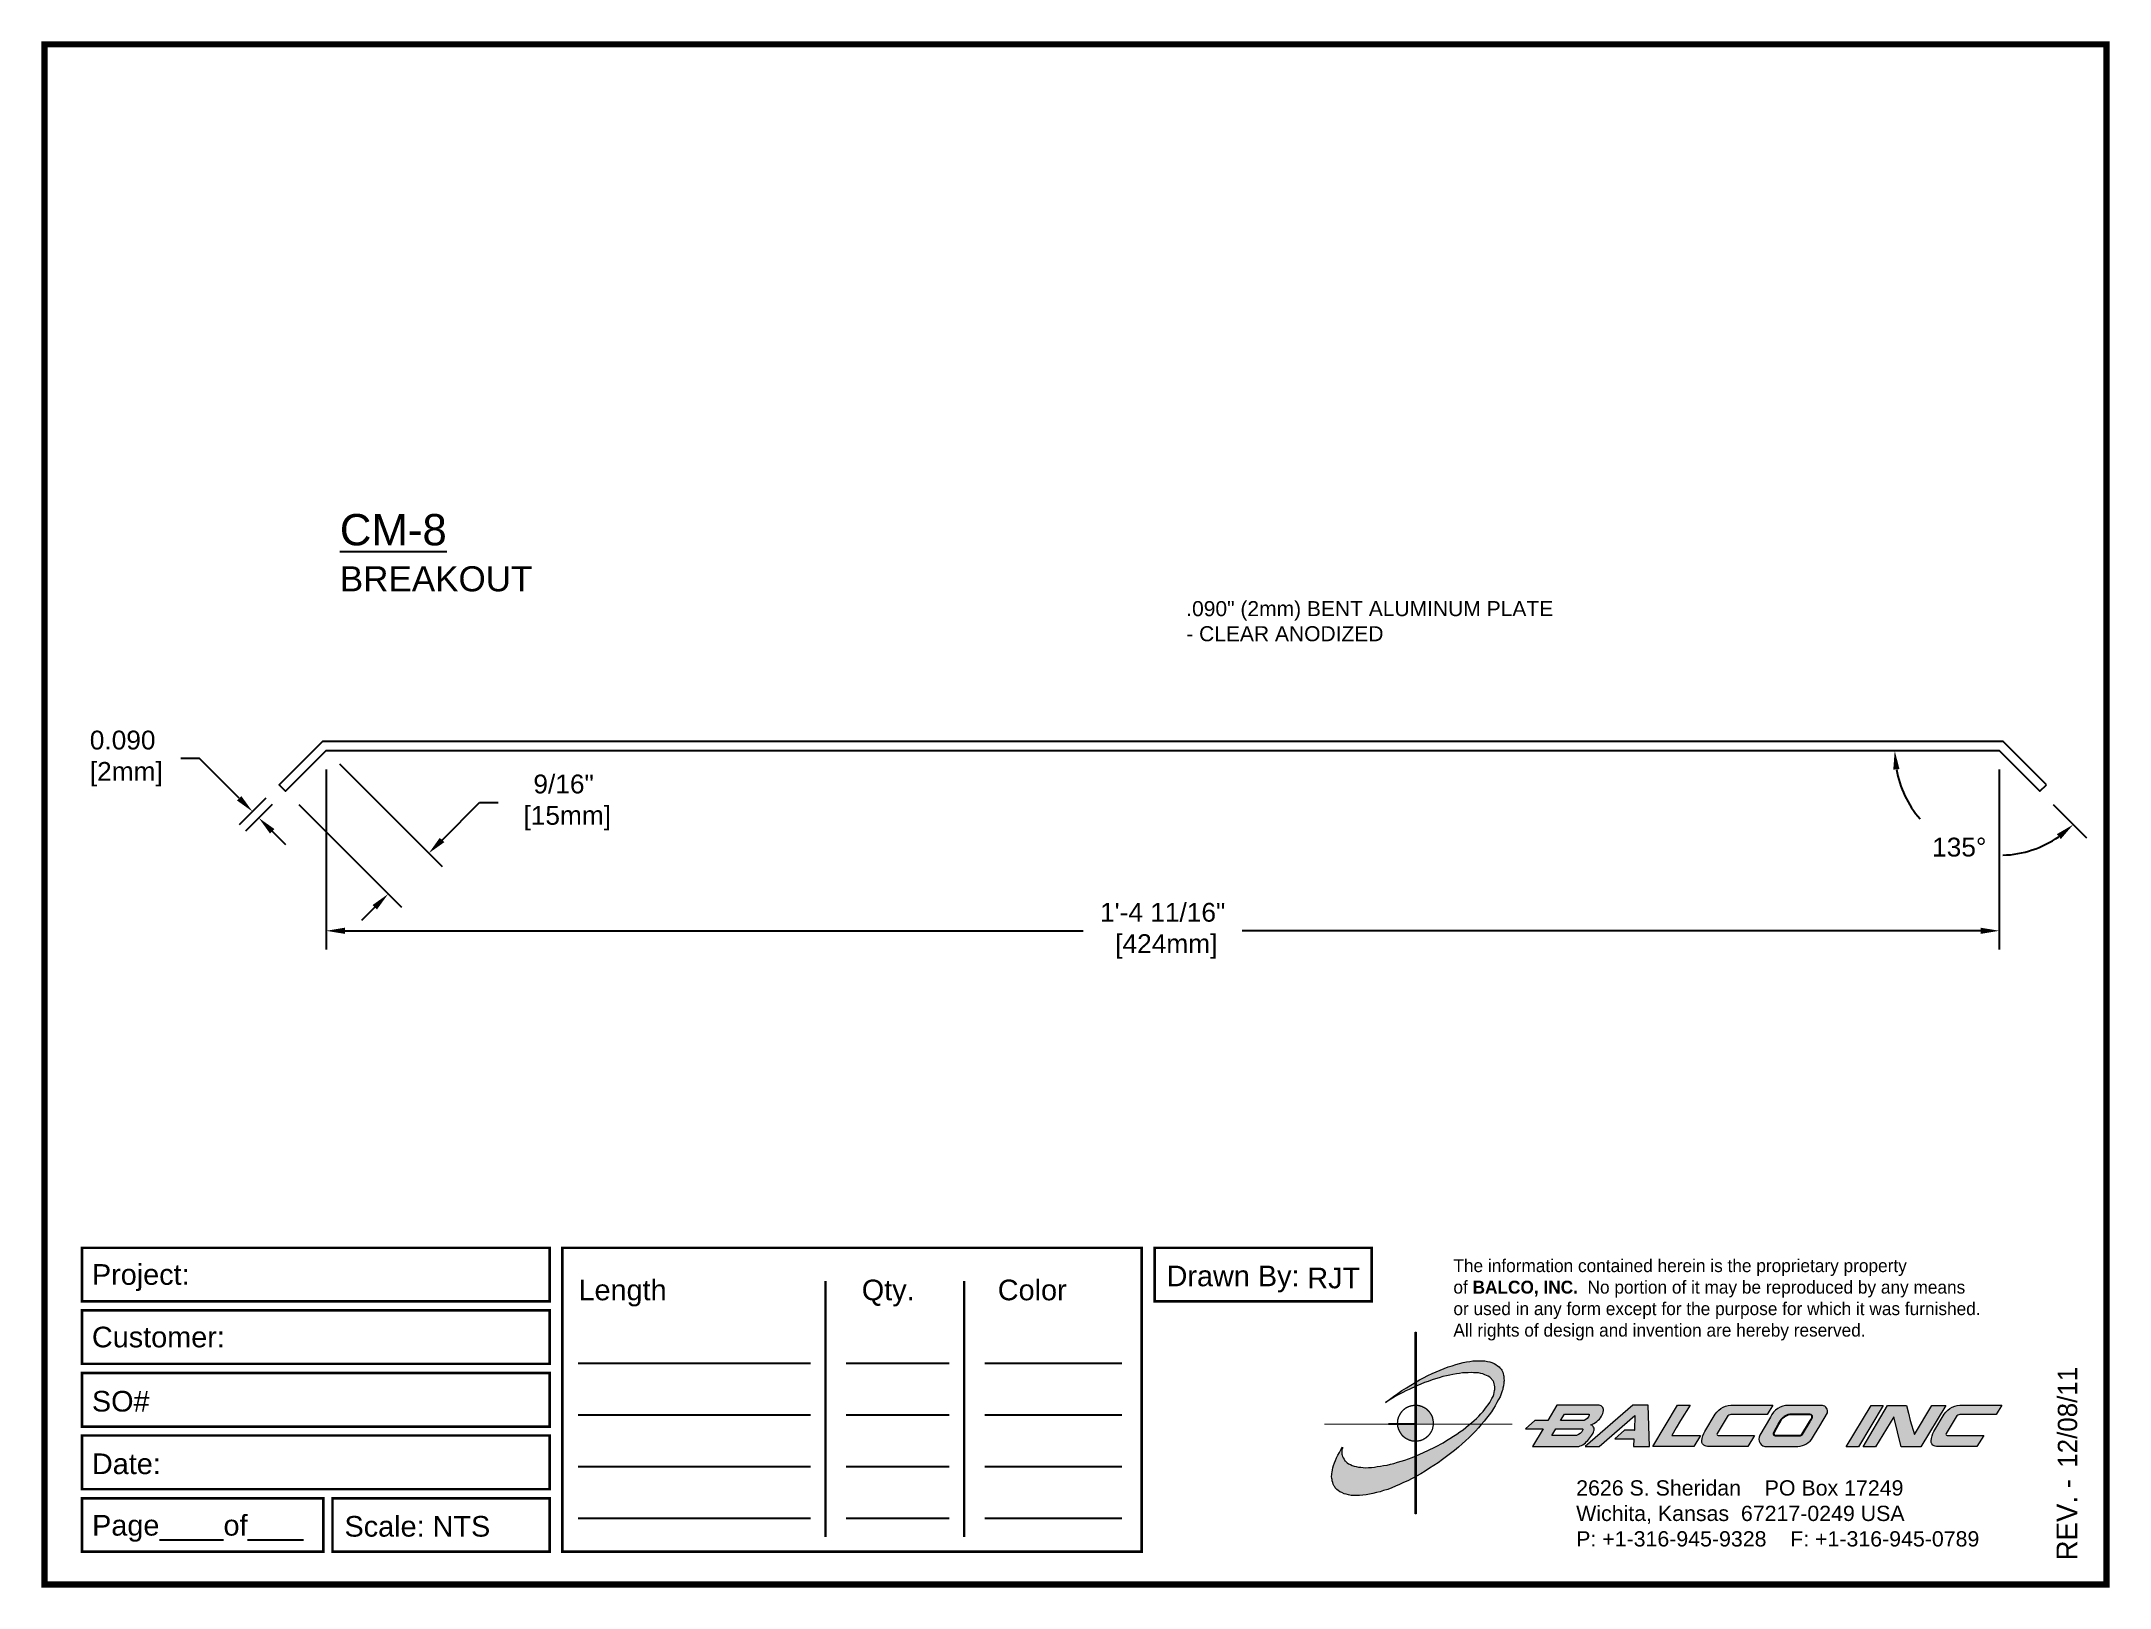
# Paper-space layout 'Breakout' of a CAD drawing. Header units: inches. Extents: x 0 to 10, y 0 to 7.5.
# The model-space entities are those that its viewports show. They can reach past a viewport. Long polylines and large blocks are cut down to what shows.
import ezdxf

# ---------------------------------------------------------------- set-up
doc = ezdxf.new("R2010")
doc.units = ezdxf.units.IN
doc.header["$MEASUREMENT"] = 0
for name, color, linetype in [('Border', 7, 'Continuous'), ('Dimensions', 3, 'Continuous'), ('Metals', 7, 'Continuous'), ('TEXT', 2, 'Continuous')]:
    doc.layers.add(name, color=color, linetype=linetype)
doc.styles.add('ARIAL', font='arial.ttf')
doc.styles.add('Copyright', font='ERASDEMI.TTF')
doc.dimstyles.new('Arial', dxfattribs={"dimtxt": 0.1875, "dimasz": 0.1875, "dimexe": 0.1875, "dimexo": 0.1875, "dimgap": 0.1875, "dimtad": 0, "dimtih": 1, "dimtoh": 1, "dimdec": 4, "dimzin": 3, "dimdsep": 46, "dimlunit": 4, "dimtxsty": 'ARIAL', "dimcen": 0.1875, "dimadec": 0, "dimazin": 0, "dimtfac": 1, "dimtdec": 4, "dimtofl": 0, "dimtmove": 0, "dimatfit": 3, "dimfxl": 0, "dimfrac": 2, "dimtolj": 1, "dimtzin": 0, "dimarcsym": 0})

# ---------------------------------------------------------------- blocks, each defined once
blk = doc.blocks.new('ACADlogo')
h = blk.add_hatch(color=256)
h.paths.add_polyline_path([(-3.346, 1.223), (-3.351, 1.223), (-3.351, 0.979), (-3.346, 0.982)])
h.paths.add_polyline_path([(-3.346, 0.961), (-3.351, 0.959), (-3.351, 0.868), (-3.346, 0.868)])
h.paths.add_polyline_path([(-3.346, 0.777), (-3.351, 0.777), (-3.351, 0.699), (-3.351, 0.695), (-3.35, 0.695), (-3.346, 0.695)])
h.paths.add_polyline_path([(-3.346, 0.864), (-3.346, 0.868), (-3.35, 0.868), (-3.351, 0.868), (-3.351, 0.777), (-3.346, 0.777), (-3.346, 0.778), (-3.348, 0.778)])
h.paths.add_polyline_path([(-3.346, 0.524), (-3.351, 0.521), (-3.351, 0.342), (-3.346, 0.342)])
h.paths.add_polyline_path([(-3.346, 0.695), (-3.351, 0.695), (-3.351, 0.621), (-3.346, 0.623)])
h.paths.add_polyline_path([(-3.346, 0.623), (-3.351, 0.621), (-3.351, 0.521), (-3.346, 0.524)])
h.paths.add_polyline_path([(-3.346, 0.982), (-3.351, 0.979), (-3.351, 0.959), (-3.346, 0.961)])
h = blk.add_hatch(color=175)
h.paths.add_polyline_path([(-3.518, 0.573), (-3.534, 0.571), (-3.548, 0.569), (-3.562, 0.567), (-3.576, 0.567), (-3.589, 0.566), (-3.602, 0.567), (-3.614, 0.568), (-3.625, 0.569), (-3.636, 0.572), (-3.646, 0.574), (-3.656, 0.577), (-3.664, 0.581), (-3.673, 0.585), (-3.679, 0.589), (-3.685, 0.595), (-3.688, 0.598), (-3.691, 0.6), (-3.695, 0.607), (-3.699, 0.614), (-3.703, 0.621), (-3.704, 0.626), (-3.705, 0.631), (-3.706, 0.637), (-3.706, 0.642), (-3.705, 0.648), (-3.705, 0.653), (-3.703, 0.659), (-3.702, 0.665), (-3.71, 0.652), (-3.717, 0.639), (-3.725, 0.626), (-3.731, 0.613), (-3.737, 0.601), (-3.741, 0.589), (-3.746, 0.577), (-3.749, 0.566), (-3.751, 0.555), (-3.753, 0.544), (-3.754, 0.538), (-3.754, 0.533), (-3.755, 0.523), (-3.754, 0.513), (-3.753, 0.508), (-3.752, 0.503), (-3.75, 0.494), (-3.748, 0.486), (-3.743, 0.477), (-3.74, 0.473), (-3.738, 0.469), (-3.734, 0.465), (-3.73, 0.461), (-3.723, 0.455), (-3.715, 0.449), (-3.706, 0.445), (-3.695, 0.44), (-3.685, 0.437), (-3.674, 0.434), (-3.661, 0.432), (-3.648, 0.431), (-3.634, 0.431), (-3.62, 0.431), (-3.604, 0.433), (-3.588, 0.435), (-3.572, 0.438), (-3.556, 0.441), (-3.538, 0.445), (-3.52, 0.449), (-3.503, 0.456), (-3.483, 0.461), (-3.464, 0.469), (-3.445, 0.477), (-3.426, 0.485), (-3.406, 0.494), (-3.385, 0.503), (-3.364, 0.514), (-3.351, 0.521), (-3.351, 0.621), (-3.364, 0.616), (-3.382, 0.609), (-3.4, 0.603), (-3.418, 0.598), (-3.436, 0.592), (-3.453, 0.587), (-3.47, 0.583), (-3.486, 0.579), (-3.503, 0.576)])
h.paths.add_polyline_path([(-3.215, 0.687), (-3.251, 0.667), (-3.289, 0.649), (-3.327, 0.631), (-3.345, 0.623), (-3.346, 0.623), (-3.346, 0.524), (-3.343, 0.525), (-3.323, 0.537), (-3.302, 0.549), (-3.28, 0.563), (-3.259, 0.577), (-3.238, 0.59), (-3.218, 0.605), (-3.198, 0.62), (-3.179, 0.635), (-3.16, 0.65), (-3.141, 0.665), (-3.123, 0.681), (-3.106, 0.696), (-3.089, 0.712), (-3.074, 0.727), (-3.058, 0.743), (-3.043, 0.759), (-3.03, 0.775), (-3.028, 0.777), (-3.085, 0.777), (-3.091, 0.772), (-3.105, 0.761), (-3.118, 0.75), (-3.134, 0.739), (-3.149, 0.729), (-3.165, 0.718), (-3.182, 0.707), (-3.198, 0.697)])
h.paths.add_polyline_path([(-2.921, 1.009), (-2.922, 1.015), (-2.924, 1.02), (-2.926, 1.029), (-2.931, 1.038), (-2.934, 1.043), (-2.936, 1.047), (-2.94, 1.05), (-2.943, 1.054), (-2.951, 1.06), (-2.959, 1.066), (-2.968, 1.071), (-2.978, 1.075), (-2.989, 1.079), (-3, 1.081), (-3.013, 1.083), (-3.026, 1.084), (-3.04, 1.084), (-3.054, 1.084), (-3.07, 1.083), (-3.085, 1.081), (-3.102, 1.079), (-3.118, 1.075), (-3.136, 1.07), (-3.153, 1.066), (-3.171, 1.06), (-3.191, 1.054), (-3.21, 1.047), (-3.229, 1.039), (-3.248, 1.031), (-3.268, 1.022), (-3.289, 1.012), (-3.31, 1.002), (-3.33, 0.991), (-3.346, 0.982), (-3.346, 0.961), (-3.342, 0.962), (-3.323, 0.971), (-3.305, 0.978), (-3.287, 0.984), (-3.268, 0.991), (-3.251, 0.996), (-3.234, 1.002), (-3.216, 1.007), (-3.199, 1.011), (-3.182, 1.015), (-3.167, 1.018), (-3.15, 1.021), (-3.136, 1.023), (-3.121, 1.025), (-3.107, 1.026), (-3.093, 1.026), (-3.079, 1.027), (-3.067, 1.026), (-3.054, 1.026), (-3.043, 1.025), (-3.032, 1.022), (-3.022, 1.02), (-3.013, 1.016), (-3.004, 1.013), (-2.997, 1.009), (-2.989, 1.005), (-2.983, 0.999), (-2.98, 0.996), (-2.978, 0.994), (-2.973, 0.987), (-2.969, 0.981), (-2.967, 0.973), (-2.965, 0.965), (-2.964, 0.957), (-2.964, 0.949), (-2.964, 0.944), (-2.965, 0.94), (-2.967, 0.93), (-2.969, 0.921), (-2.973, 0.911), (-2.978, 0.901), (-2.983, 0.891), (-2.989, 0.881), (-2.996, 0.871), (-3.004, 0.86), (-3.012, 0.849), (-3.021, 0.838), (-3.032, 0.827), (-3.042, 0.816), (-3.053, 0.805), (-3.065, 0.794), (-3.077, 0.783), (-3.085, 0.777), (-3.028, 0.777), (-3.016, 0.791), (-3.004, 0.806), (-2.992, 0.822), (-2.981, 0.837), (-2.971, 0.852), (-2.962, 0.866), (-2.954, 0.882), (-2.946, 0.896), (-2.939, 0.91), (-2.934, 0.924), (-2.929, 0.938), (-2.926, 0.944), (-2.925, 0.951), (-2.922, 0.963), (-2.92, 0.975), (-2.92, 0.982), (-2.919, 0.987), (-2.92, 0.999), (-2.92, 1.005)])
h.paths.add_polyline_path([(-3.372, 0.966), (-3.393, 0.953), (-3.415, 0.94), (-3.435, 0.925), (-3.455, 0.911), (-3.475, 0.897), (-3.494, 0.882), (-3.468, 0.898), (-3.439, 0.915), (-3.41, 0.93), (-3.396, 0.938), (-3.38, 0.945), (-3.351, 0.959), (-3.351, 0.979)])
h = blk.add_hatch(color=256)
h.paths.add_polyline_path([(-3.268, 0.814), (-3.27, 0.819), (-3.273, 0.824), (-3.276, 0.828), (-3.279, 0.833), (-3.282, 0.837), (-3.286, 0.841), (-3.29, 0.845), (-3.294, 0.849), (-3.298, 0.852), (-3.303, 0.855), (-3.308, 0.858), (-3.313, 0.86), (-3.318, 0.863), (-3.323, 0.864), (-3.328, 0.866), (-3.334, 0.867), (-3.339, 0.868), (-3.345, 0.868), (-3.346, 0.868), (-3.346, 0.777), (-3.335, 0.777), (-3.262, 0.777), (-3.262, 0.781), (-3.262, 0.787), (-3.263, 0.792), (-3.264, 0.798), (-3.265, 0.803), (-3.266, 0.808)])
h.paths.add_polyline_path([(-3.351, 0.777), (-3.436, 0.777), (-3.435, 0.773), (-3.435, 0.768), (-3.434, 0.762), (-3.432, 0.757), (-3.431, 0.752), (-3.428, 0.747), (-3.426, 0.742), (-3.423, 0.737), (-3.42, 0.732), (-3.417, 0.728), (-3.414, 0.723), (-3.41, 0.719), (-3.406, 0.716), (-3.401, 0.712), (-3.397, 0.709), (-3.392, 0.706), (-3.387, 0.704), (-3.382, 0.701), (-3.377, 0.699), (-3.372, 0.698), (-3.367, 0.696), (-3.361, 0.695), (-3.356, 0.695), (-3.351, 0.695)])
h.paths.add_polyline_path([(-3.346, 0.868), (-3.35, 0.868), (-3.351, 0.868), (-3.351, 0.777), (-3.346, 0.777)])
h = blk.add_hatch(color=256)
h.paths.add_polyline_path([(-2.438, 0.844, 0.412988), (-2.461, 0.869), (-2.663, 0.869), (-2.707, 0.794), (-2.771, 0.794), (-2.815, 0.755), (-2.73, 0.755), (-2.781, 0.668), (-2.563, 0.668, 0.107996), (-2.538, 0.677, 0.108939), (-2.494, 0.724, 0.080345), (-2.483, 0.745, 0.419497), (-2.499, 0.773, 0.149928), (-2.447, 0.815, 0.134283)])
h.paths.add_polyline_path([(-2.507, 0.821, -0.209012), (-2.532, 0.794), (-2.538, 0.794), (-2.646, 0.794), (-2.627, 0.825), (-2.51, 0.825, -0.56619)], flags=16)
h.paths.add_polyline_path([(-2.538, 0.75, -0.241309), (-2.569, 0.722), (-2.688, 0.722), (-2.669, 0.755), (-2.541, 0.755, -0.56619)], flags=16)
for points in [[(-2.285, 0.819), (-2.287, 0.748), (-2.335, 0.748), (-2.383, 0.705), (-2.29, 0.705), (-2.292, 0.668), (-2.215, 0.668), (-2.221, 0.869), (-2.295, 0.869), (-2.527, 0.668), (-2.458, 0.668)], [(-2.018, 0.869), (-2.079, 0.869), (-2.198, 0.668), (-2, 0.668), (-1.968, 0.722), (-2.107, 0.722), (-2.085, 0.759), (-2.064, 0.794)], [(-1.617, 0.869), (-1.807, 0.869, 0.270182), (-1.896, 0.825), (-1.946, 0.742, 0.109019), (-1.961, 0.695, 0.340665), (-1.945, 0.672, 0.129907), (-1.923, 0.668), (-1.738, 0.668), (-1.706, 0.722), (-1.878, 0.722), (-1.882, 0.722, -0.601242), (-1.887, 0.731), (-1.838, 0.813, -0.253048), (-1.821, 0.823), (-1.645, 0.823)], [(-1.083, 0.867), (-1.14, 0.867), (-1.261, 0.667), (-1.26, 0.667), (-1.202, 0.667)], [(-0.96, 0.83), (-0.969, 0.867), (-1.061, 0.867), (-1.179, 0.667), (-1.12, 0.667), (-1.031, 0.812), (-0.995, 0.667), (-0.9, 0.667), (-0.778, 0.867), (-0.846, 0.867), (-0.931, 0.727), (-0.951, 0.795)], [(-0.507, 0.869), (-0.697, 0.869, 0.270182), (-0.786, 0.825), (-0.836, 0.742, 0.109019), (-0.85, 0.695, 0.340665), (-0.835, 0.672, 0.129907), (-0.812, 0.668), (-0.628, 0.668), (-0.595, 0.722), (-0.768, 0.722), (-0.772, 0.722, -0.601242), (-0.777, 0.731), (-0.728, 0.813, -0.253048), (-0.71, 0.823), (-0.534, 0.823)], [(-3.346, 0.623), (-3.351, 0.621), (-3.351, 0.521), (-3.346, 0.524)]]:
    blk.add_hatch(color=256).paths.add_polyline_path(points)
h = blk.add_hatch(color=256)
h.paths.add_polyline_path([(-1.377, 0.868), (-1.383, 0.868), (-1.383, 0.868), (-1.44, 0.868), (-1.492, 0.868), (-1.541, 0.868, 0.297712), (-1.628, 0.811), (-1.68, 0.723, 0.585116), (-1.646, 0.668), (-1.506, 0.668, 0.210586), (-1.429, 0.703), (-1.415, 0.726), (-1.389, 0.769), (-1.352, 0.831, 0.4352)])
h.paths.add_polyline_path([(-1.437, 0.823, -0.603783), (-1.428, 0.805), (-1.431, 0.801), (-1.434, 0.796), (-1.438, 0.789), (-1.474, 0.728, -0.229001), (-1.489, 0.722), (-1.494, 0.722), (-1.501, 0.722), (-1.597, 0.722), (-1.604, 0.722, -0.492401), (-1.613, 0.734), (-1.601, 0.757), (-1.591, 0.775), (-1.582, 0.791, -0.238368), (-1.535, 0.823)], flags=16)
for q in [(-3.48, 0.777), (-3.351, 0.642)]:
    blk.add_line((-3.351, 0.777), q)
at = {"color": 7, "lineweight": 0}
for points in [[(-3.351, 1.223), (-3.346, 1.223), (-3.346, 0.342), (-3.351, 0.342), (-3.351, 1.223)], [(-2.292, 0.668), (-2.215, 0.668), (-2.221, 0.869), (-2.295, 0.869), (-2.527, 0.668), (-2.458, 0.668), (-2.285, 0.819), (-2.287, 0.748), (-2.286, 0.748), (-2.335, 0.748), (-2.383, 0.705), (-2.29, 0.705), (-2.292, 0.668), (-2.292, 0.668)], [(-2.198, 0.668), (-2.079, 0.869), (-2.018, 0.869), (-2.064, 0.794), (-2.085, 0.759), (-2.107, 0.722), (-1.968, 0.722), (-2, 0.668), (-2.198, 0.668), (-2.198, 0.668)], [(-1.383, 0.868), (-1.383, 0.868)], [(-1.261, 0.667), (-1.14, 0.867), (-1.083, 0.867), (-1.202, 0.667), (-1.26, 0.667), (-1.261, 0.667), (-1.261, 0.667)], [(-0.9, 0.667), (-0.995, 0.667), (-1.031, 0.812), (-1.12, 0.667), (-1.179, 0.667), (-1.061, 0.867), (-0.969, 0.867), (-0.96, 0.83), (-0.951, 0.795), (-0.931, 0.727), (-0.846, 0.867), (-0.778, 0.867), (-0.9, 0.667), (-0.9, 0.667)]]:
    blk.add_lwpolyline(points, dxfattribs=at)
at = {"color": 175, "lineweight": 0}
blk.add_lwpolyline([(-2.926, 1.029), (-2.924, 1.02), (-2.922, 1.015), (-2.921, 1.009), (-2.92, 1.005), (-2.92, 0.999), (-2.919, 0.987), (-2.92, 0.982), (-2.92, 0.975), (-2.922, 0.963), (-2.925, 0.951), (-2.926, 0.944), (-2.929, 0.938), (-2.934, 0.924), (-2.939, 0.91), (-2.946, 0.896), (-2.954, 0.882), (-2.962, 0.866), (-2.971, 0.852), (-2.981, 0.837), (-2.992, 0.822), (-3.004, 0.806), (-3.016, 0.791), (-3.03, 0.775), (-3.043, 0.759), (-3.058, 0.743), (-3.074, 0.727), (-3.089, 0.712), (-3.106, 0.696), (-3.123, 0.681), (-3.141, 0.665), (-3.16, 0.65), (-3.179, 0.635), (-3.198, 0.62), (-3.218, 0.605), (-3.238, 0.59), (-3.259, 0.577), (-3.28, 0.563), (-3.302, 0.549), (-3.323, 0.537), (-3.343, 0.525), (-3.364, 0.514), (-3.385, 0.503), (-3.406, 0.494), (-3.426, 0.485), (-3.445, 0.477), (-3.464, 0.469), (-3.483, 0.461), (-3.503, 0.456), (-3.52, 0.449), (-3.538, 0.445), (-3.556, 0.441), (-3.572, 0.438), (-3.588, 0.435), (-3.604, 0.433), (-3.62, 0.431), (-3.634, 0.431), (-3.648, 0.431), (-3.661, 0.432), (-3.674, 0.434), (-3.685, 0.437), (-3.695, 0.44), (-3.706, 0.445), (-3.715, 0.449), (-3.723, 0.455), (-3.73, 0.461), (-3.734, 0.465), (-3.738, 0.469), (-3.74, 0.473), (-3.743, 0.477), (-3.748, 0.486), (-3.75, 0.494), (-3.752, 0.503), (-3.753, 0.508), (-3.754, 0.513), (-3.755, 0.523), (-3.754, 0.533), (-3.754, 0.538), (-3.753, 0.544), (-3.751, 0.555), (-3.749, 0.566), (-3.746, 0.577), (-3.741, 0.589), (-3.737, 0.601), (-3.731, 0.613), (-3.725, 0.626), (-3.717, 0.639), (-3.71, 0.652), (-3.702, 0.665), (-3.703, 0.659), (-3.705, 0.653), (-3.705, 0.648), (-3.706, 0.642), (-3.706, 0.637), (-3.705, 0.631), (-3.704, 0.626), (-3.703, 0.621), (-3.699, 0.614), (-3.695, 0.607), (-3.691, 0.6), (-3.688, 0.598), (-3.685, 0.595), (-3.679, 0.589), (-3.673, 0.585), (-3.664, 0.581), (-3.656, 0.577), (-3.646, 0.574), (-3.636, 0.572), (-3.625, 0.569), (-3.614, 0.568), (-3.602, 0.567), (-3.589, 0.566), (-3.576, 0.567), (-3.562, 0.567), (-3.548, 0.569), (-3.534, 0.571), (-3.518, 0.573), (-3.503, 0.576), (-3.486, 0.579), (-3.47, 0.583), (-3.453, 0.587), (-3.436, 0.592), (-3.418, 0.598), (-3.4, 0.603), (-3.382, 0.609), (-3.364, 0.616), (-3.345, 0.623), (-3.327, 0.631), (-3.289, 0.649), (-3.251, 0.667), (-3.215, 0.687), (-3.198, 0.697), (-3.182, 0.707), (-3.165, 0.718), (-3.149, 0.729), (-3.134, 0.739), (-3.118, 0.75), (-3.105, 0.761), (-3.091, 0.772), (-3.077, 0.783), (-3.065, 0.794), (-3.053, 0.805), (-3.042, 0.816), (-3.032, 0.827), (-3.021, 0.838), (-3.012, 0.849), (-3.004, 0.86), (-2.996, 0.871), (-2.989, 0.881), (-2.983, 0.891), (-2.978, 0.901), (-2.973, 0.911), (-2.969, 0.921), (-2.967, 0.93), (-2.965, 0.94), (-2.964, 0.944), (-2.964, 0.949), (-2.964, 0.957), (-2.965, 0.965), (-2.967, 0.973), (-2.969, 0.981), (-2.973, 0.987), (-2.978, 0.994), (-2.98, 0.996), (-2.983, 0.999), (-2.989, 1.005), (-2.997, 1.009), (-3.004, 1.013), (-3.013, 1.016), (-3.022, 1.02), (-3.032, 1.022), (-3.043, 1.025), (-3.054, 1.026), (-3.067, 1.026), (-3.079, 1.027), (-3.093, 1.026), (-3.107, 1.026), (-3.121, 1.025), (-3.136, 1.023), (-3.15, 1.021), (-3.167, 1.018), (-3.182, 1.015), (-3.199, 1.011), (-3.216, 1.007), (-3.234, 1.002), (-3.251, 0.996), (-3.268, 0.991), (-3.287, 0.984), (-3.305, 0.978), (-3.323, 0.971), (-3.342, 0.962), (-3.38, 0.945), (-3.396, 0.938), (-3.41, 0.93), (-3.439, 0.915), (-3.468, 0.898), (-3.494, 0.882), (-3.475, 0.897), (-3.455, 0.911), (-3.435, 0.925), (-3.415, 0.94), (-3.393, 0.953), (-3.372, 0.966), (-3.351, 0.979), (-3.33, 0.991), (-3.31, 1.002), (-3.289, 1.012), (-3.268, 1.022), (-3.248, 1.031), (-3.229, 1.039), (-3.21, 1.047), (-3.191, 1.054), (-3.171, 1.06), (-3.153, 1.066), (-3.136, 1.07), (-3.118, 1.075), (-3.102, 1.079), (-3.085, 1.081), (-3.07, 1.083), (-3.054, 1.084), (-3.04, 1.084), (-3.026, 1.084), (-3.013, 1.083), (-3, 1.081), (-2.989, 1.079), (-2.978, 1.075), (-2.968, 1.071), (-2.959, 1.066), (-2.951, 1.06), (-2.943, 1.054), (-2.94, 1.05), (-2.936, 1.047), (-2.934, 1.043), (-2.931, 1.038), (-2.926, 1.029), (-2.926, 1.029)], dxfattribs=at)
at = {"color": 7, "lineweight": 0, "const_width": 0.0064}
blk.add_lwpolyline([(-3.262, 0.781), (-3.262, 0.787), (-3.263, 0.792), (-3.264, 0.798), (-3.265, 0.803), (-3.266, 0.808), (-3.268, 0.814), (-3.27, 0.819), (-3.273, 0.824), (-3.276, 0.828), (-3.279, 0.833), (-3.282, 0.837), (-3.286, 0.841), (-3.29, 0.845), (-3.294, 0.849), (-3.298, 0.852), (-3.303, 0.855), (-3.308, 0.858), (-3.313, 0.86), (-3.318, 0.863), (-3.323, 0.864), (-3.328, 0.866), (-3.334, 0.867), (-3.339, 0.868), (-3.345, 0.868), (-3.35, 0.868), (-3.356, 0.868), (-3.361, 0.867), (-3.367, 0.866), (-3.372, 0.865), (-3.377, 0.863), (-3.382, 0.862), (-3.387, 0.859), (-3.392, 0.857), (-3.397, 0.854), (-3.401, 0.851), (-3.406, 0.847), (-3.41, 0.843), (-3.414, 0.839), (-3.417, 0.835), (-3.42, 0.831), (-3.423, 0.826), (-3.426, 0.821), (-3.428, 0.816), (-3.431, 0.811), (-3.432, 0.806), (-3.434, 0.801), (-3.435, 0.795), (-3.435, 0.79), (-3.436, 0.784), (-3.436, 0.779), (-3.435, 0.773), (-3.435, 0.768), (-3.434, 0.762), (-3.432, 0.757), (-3.431, 0.752), (-3.428, 0.747), (-3.426, 0.742), (-3.423, 0.737), (-3.42, 0.732), (-3.417, 0.728), (-3.414, 0.723), (-3.41, 0.719), (-3.406, 0.716), (-3.401, 0.712), (-3.397, 0.709), (-3.392, 0.706), (-3.387, 0.704), (-3.382, 0.701), (-3.377, 0.699), (-3.372, 0.698), (-3.367, 0.696), (-3.361, 0.695), (-3.356, 0.695), (-3.35, 0.695), (-3.345, 0.695), (-3.339, 0.695), (-3.334, 0.696), (-3.328, 0.697), (-3.323, 0.698), (-3.318, 0.7), (-3.313, 0.702), (-3.308, 0.705), (-3.303, 0.708), (-3.298, 0.711), (-3.294, 0.714), (-3.29, 0.718), (-3.286, 0.721), (-3.282, 0.726), (-3.279, 0.73), (-3.276, 0.734), (-3.273, 0.739), (-3.27, 0.744), (-3.268, 0.749), (-3.266, 0.754), (-3.265, 0.76), (-3.264, 0.765), (-3.263, 0.77), (-3.262, 0.776), (-3.262, 0.781)], dxfattribs=at)
at = {"color": 7, "lineweight": 0}
for points in [[(-2.447, 0.815, 0.130368), (-2.438, 0.843, 0.448367), (-2.463, 0.869), (-2.663, 0.869), (-2.707, 0.794), (-2.771, 0.794), (-2.815, 0.755), (-2.73, 0.755), (-2.781, 0.668), (-2.563, 0.668, 0.107996), (-2.538, 0.677, 0.108939), (-2.494, 0.724, 0.077395), (-2.484, 0.744, 0.430878), (-2.499, 0.773, 0.149928)], [(-2.507, 0.821, -0.209012), (-2.532, 0.794), (-2.538, 0.794), (-2.646, 0.794), (-2.627, 0.825), (-2.512, 0.825), (-2.509, 0.825, -0.531288)], [(-1.838, 0.813), (-1.887, 0.731, 0.587385), (-1.882, 0.722), (-1.878, 0.722), (-1.706, 0.722), (-1.738, 0.668), (-1.923, 0.668, -0.129907), (-1.945, 0.672, -0.349839), (-1.961, 0.696, -0.107341), (-1.946, 0.742), (-1.896, 0.825, -0.270182), (-1.807, 0.869), (-1.617, 0.869), (-1.645, 0.823), (-1.821, 0.823, 0.252436)], [(-1.68, 0.723, 0.585116), (-1.646, 0.668), (-1.506, 0.668, 0.210586), (-1.429, 0.703), (-1.415, 0.726), (-1.389, 0.769), (-1.352, 0.831, 0.4352), (-1.377, 0.868), (-1.383, 0.868), (-1.383, 0.868), (-1.44, 0.868), (-1.492, 0.868), (-1.541, 0.868, 0.297712), (-1.628, 0.811)], [(-0.728, 0.813), (-0.777, 0.731, 0.587385), (-0.772, 0.722), (-0.768, 0.722), (-0.595, 0.722), (-0.628, 0.668), (-0.812, 0.668, -0.129907), (-0.835, 0.672, -0.349839), (-0.85, 0.696, -0.107341), (-0.836, 0.742), (-0.786, 0.825, -0.270182), (-0.697, 0.869), (-0.507, 0.869), (-0.534, 0.823), (-0.71, 0.823, 0.252436)], [(-2.569, 0.722), (-2.688, 0.722), (-2.669, 0.755), (-2.543, 0.755), (-2.54, 0.755, -0.531288), (-2.538, 0.75, -0.241309)]]:
    blk.add_lwpolyline(points, format="xyb", close=True, dxfattribs=at)
blk.add_lwpolyline([(-1.437, 0.823), (-1.535, 0.823, 0.238368), (-1.582, 0.791), (-1.591, 0.775), (-1.601, 0.757), (-1.613, 0.734, 0.490298), (-1.604, 0.722), (-1.597, 0.722), (-1.501, 0.722), (-1.494, 0.722), (-1.489, 0.722, 0.229001), (-1.474, 0.728), (-1.438, 0.789), (-1.434, 0.796), (-1.431, 0.801), (-1.428, 0.805, 0.603783)], format="xyb", close=True)
blk.add_lwpolyline([(-2.879, 0.777, 0.00455, 0.00455, 0), (-3.791, 0.777, 0.00183, 0.00183, 0), (-3.791, 0.777, 0.00183, 0.00183, 0)], format="xyseb", dxfattribs=at)
blk = doc.blocks.new('Quantity Data')
at = {"layer": 'Border', "color": 253}
for p, q in [((2.755, 1.254), (3.881, 1.254)), ((4.054, 1.254), (4.553, 1.254)), ((4.725, 1.254), (5.389, 1.254)), ((2.755, 1.004), (3.881, 1.004)), ((4.054, 1.004), (4.553, 1.004)), ((4.725, 1.004), (5.389, 1.004)), ((2.755, 0.754), (3.881, 0.754)), ((4.054, 0.754), (4.553, 0.754)), ((4.725, 0.754), (5.389, 0.754)), ((2.755, 0.504), (3.881, 0.504)), ((4.054, 0.504), (4.553, 0.504)), ((4.725, 0.504), (5.389, 0.504))]:
    blk.add_line(p, q, dxfattribs=at)
at = {"layer": 'Border', "const_width": 0.0125}
blk.add_lwpolyline([(5.485, 0.341), (2.678, 0.341), (2.678, 1.813), (5.485, 1.813)], close=True, dxfattribs=at)
for points in [[(3.953, 1.653), (3.953, 0.412)], [(4.625, 1.653), (4.625, 0.412)]]:
    blk.add_lwpolyline(points, dxfattribs=at)
at = {"layer": 'Border', "style": 'ARIAL'}
for s, p in [('Length', (2.756, 1.559)), ('Qty.', (4.129, 1.559)), ('Color', (4.788, 1.559))]:
    blk.add_text(s, height=0.1, dxfattribs=at).set_placement(p)
blk = doc.blocks.new('Drawn By')
at = {"layer": 'Border', "const_width": 0.0125}
blk.add_lwpolyline([(5.38, 1.813), (6.432, 1.813), (6.432, 1.554), (5.38, 1.554)], close=True, dxfattribs=at)
at = {"layer": 'Border', "style": 'ARIAL'}
blk.add_text('Drawn By: ', height=0.1, dxfattribs=at).set_placement((5.438, 1.627))
blk.add_attdef('XXX', (6.12, 1.617), '', height=0.1, dxfattribs=at)
blk = doc.blocks.new('Project Info')
at = {"layer": 'Border', "const_width": 0.0125}
for points in [[(0.182, 1.813), (2.448, 1.813), (2.448, 1.554), (0.182, 1.554)], [(0.182, 1.51), (2.448, 1.51), (2.448, 1.251), (0.182, 1.251)], [(0.182, 1.207), (2.448, 1.207), (2.448, 0.947), (0.182, 0.947)], [(0.182, 0.904), (2.448, 0.904), (2.448, 0.644), (0.182, 0.644)], [(0.182, 0.6), (1.352, 0.6), (1.352, 0.341), (0.182, 0.341)], [(1.396, 0.6), (2.448, 0.6), (2.448, 0.341), (1.396, 0.341)]]:
    blk.add_lwpolyline(points, close=True, dxfattribs=at)
at = {"layer": 'Border', "style": 'ARIAL'}
for s, p in [('Project:', (0.23, 1.634)), ('Customer:', (0.23, 1.331)), ('SO#', (0.23, 1.02)), ('Date:', (0.23, 0.717)), ('Page%%u        %%uof%%u       ', (0.231, 0.419)), ('Scale: NTS', (1.454, 0.414))]:
    blk.add_text(s, height=0.1, dxfattribs=at).set_placement(p)
blk = doc.blocks.new('REV')
at = {"style": 'Copyright'}
blk.add_text('REV. -', height=0.1, rotation=90, dxfattribs=at).set_placement((-0.142, 0.117))
at = {"style": 'Copyright', "flags": 4}
blk.add_attdef('REVISIONDATE', (-0.142, 0.566), '', height=0.0938, rotation=90, dxfattribs=at)
blk = doc.blocks.new('*D17')
at = {"layer": 'Defpoints', "color": 0}
for p in [(24.722, -7.293), (24.786, -7.357), (24.52, -7.623)]:
    blk.add_point(p, dxfattribs=at)
at = {"layer": 'Dimensions', "color": 0, "lineweight": -2}
for p, q in [((23.929, -7.031), (23.741, -7.031)), ((24.324, -7.427), (23.929, -7.031)), ((24.59, -7.426), (24.324, -7.692)), ((24.654, -7.49), (24.388, -7.755)), ((24.653, -7.755), (24.786, -7.888))]:
    blk.add_line(p, q, dxfattribs=at)
at = {"layer": 'Dimensions', "color": 0}
for points in [[(24.346, -7.405), (24.302, -7.449), (24.457, -7.559)], [(24.675, -7.733), (24.631, -7.778), (24.52, -7.623)]]:
    blk.add_solid(points, dxfattribs=at)
at = {"layer": 'Dimensions', "color": 0, "insert": (23.162, -7.031), "char_height": 0.1875, "attachment_point": 5, "style": 'ARIAL'}
blk.add_mtext('\\A1;0.090\\P [2mm]', dxfattribs=at)
blk = doc.blocks.new('*D18')
at = {"layer": 'Defpoints', "color": 0}
for p in [(25.191, -6.952), (24.786, -7.357), (25.81, -8.381)]:
    blk.add_point(p, dxfattribs=at)
at = {"layer": 'Dimensions', "color": 0, "lineweight": -2}
for p, q in [((25.324, -7.084), (26.348, -8.108)), ((24.919, -7.49), (25.942, -8.513)), ((26.348, -7.843), (26.721, -7.469)), ((26.721, -7.469), (26.908, -7.469)), ((25.677, -8.513), (25.544, -8.646))]:
    blk.add_line(p, q, dxfattribs=at)
at = {"layer": 'Dimensions', "color": 0}
for points in [[(26.325, -7.821), (26.37, -7.865), (26.215, -7.975)], [(25.655, -8.491), (25.699, -8.535), (25.81, -8.381)]]:
    blk.add_solid(points, dxfattribs=at)
at = {"layer": 'Dimensions', "color": 0, "insert": (27.56, -7.469), "char_height": 0.1875, "attachment_point": 5, "style": 'ARIAL'}
blk.add_mtext('\\A1;9/16"\\P [15mm]', dxfattribs=at)
blk = doc.blocks.new('*D19')
at = {"layer": 'Defpoints', "color": 0}
for p in [(25.191, -6.952), (41.879, -6.952), (41.879, -8.748)]:
    blk.add_point(p, dxfattribs=at)
at = {"layer": 'Dimensions', "color": 0, "lineweight": -2}
for p, q in [((25.191, -7.139), (25.191, -8.936)), ((41.879, -7.139), (41.879, -8.936)), ((25.379, -8.748), (32.743, -8.748)), ((41.692, -8.748), (34.327, -8.748))]:
    blk.add_line(p, q, dxfattribs=at)
at = {"layer": 'Dimensions', "color": 0}
for points in [[(25.379, -8.717), (25.379, -8.779), (25.191, -8.748)], [(41.692, -8.717), (41.692, -8.779), (41.879, -8.748)]]:
    blk.add_solid(points, dxfattribs=at)
at = {"layer": 'Dimensions', "color": 0, "insert": (33.535, -8.748), "char_height": 0.1875, "attachment_point": 5, "style": 'ARIAL'}
blk.add_mtext('\\A1;1\'-4 11/16"\\P [424mm]', dxfattribs=at)
blk = doc.blocks.new('*D20')
at = {"layer": 'Defpoints', "color": 0}
for p in [(39.216, -6.952), (41.879, -6.952), (41.879, -6.952), (42.285, -7.357), (41.142, -7.689)]:
    blk.add_point(p, dxfattribs=at)
at = {"layer": 'Dimensions', "color": 0, "lineweight": -2}
blk.add_line((42.417, -7.49), (42.75, -7.822), dxfattribs=at)
for start, end in [(190.3132, 220.714), (271.9923, 304.6868)]:
    blk.add_arc((41.879, -6.952), 1.043, start, end, dxfattribs=at)
at = {"layer": 'Dimensions', "color": 0}
for points in [[(40.822, -7.141), (40.884, -7.136), (40.836, -6.952)], [(42.453, -7.785), (42.493, -7.833), (42.617, -7.689)]]:
    blk.add_solid(points, dxfattribs=at)
at = {"layer": 'Dimensions', "color": 0, "insert": (41.48, -7.915), "char_height": 0.1875, "attachment_point": 5, "style": 'ARIAL'}
blk.add_mtext('\\A1;135°', dxfattribs=at)

msp = doc.modelspace()

# ---------------------------------------------------------------- linework, layer by layer
at = {"layer": 'Metals'}
msp.add_lwpolyline([(42.34845, -7.29348), (41.91676, -6.86179), (25.15414, -6.86179), (24.72245, -7.29348), (24.78609, -7.35712), (25.19142, -6.95179), (41.87948, -6.95179), (42.28481, -7.35712)], close=True, dxfattribs=at)

# ---------------------------------------------------------------- texts
at = {"layer": 'TEXT', "width": 9.6875, "attachment_point": 1, "style": 'ARIAL'}
for s, insert, char_height in [('{\\LCM-8\\P\\H0.8x;\\lBREAKOUT}', (25.32789, -4.59268), 0.3125), ('{\\H0.8x;.090" (2mm) BENT ALUMINUM PLATE \\P- CLEAR ANODIZED }', (33.76993, -5.46113), 0.1875)]:
    msp.add_mtext(s, dxfattribs=dict(at, insert=insert, char_height=char_height))

# ---------------------------------------------------------------- dimensions: what is measured, and where the dimension line sits
at = {"layer": 'Dimensions'}
for base, p1, angle, override, picture, middle in [((24.52039, -7.62283), (24.72245, -7.29348), 315, {"dimdec": 3, "dimlunit": 2, "dimpost": '\\X'}, '*D17', (23.16204, -7.03117)), ((25.80962, -8.38066), (25.19142, -6.95179), 225, {"dimpost": '\\X'}, '*D18', (27.56033, -7.46948))]:
    dim = msp.add_linear_dim(base=base, p1=p1, p2=(24.78609, -7.35712), angle=angle, dimstyle='Arial', override=override, dxfattribs=at)
    dim.commit()
    dim.dimension.update_dxf_attribs({"geometry": picture, "text_midpoint": middle, "dimtype": 161})
dim = msp.add_linear_dim(base=(41.87948, -8.74804), p1=(25.19142, -6.95179), p2=(41.87948, -6.95179), dimstyle='Arial', override={"dimpost": '\\X'}, dxfattribs=at)
dim.commit()
dim.dimension.update_dxf_attribs({"geometry": '*D19', "text_midpoint": (33.53545, -8.74804), "dimtype": 160})
dim = msp.add_angular_dim_2l(base=(41.14191, -7.68936), line1=((41.87948, -6.95179), (42.28481, -7.35712)), line2=((39.21617, -6.95179), (41.87948, -6.95179)), dimstyle='Arial', override={"dimpost": '\\X'}, dxfattribs=at)
dim.commit()
dim.dimension.update_dxf_attribs({"geometry": '*D20', "text_midpoint": (41.48031, -7.91547)})

psp = doc.layouts.new('Breakout')

# ---------------------------------------------------------------- linework, layer by layer
at = {"layer": 'Border', "const_width": 0.03}
psp.add_lwpolyline([(0.015, 7.476), (10.008, 7.476), (10.008, 0.015), (0.015, 0.015)], close=True, dxfattribs=at)

# ---------------------------------------------------------------- block references
for name, p in [('Project Info', (0.015, -0.167)), ('Quantity Data', (-0.153, -0.167))]:
    psp.add_blockref(name, p)
psp.add_blockref('Drawn By', (0.015, -0.167)).add_auto_attribs({'XXX': 'RJT'})
at = {"layer": 'Border'}
psp.add_blockref('ACADlogo', (10.008, 0.015), dxfattribs=at)
at = {"layer": 'TEXT'}
psp.add_blockref('REV', (10.008, 0.015), dxfattribs=at).add_auto_attribs({'REVISIONDATE': '12/08/11'})

# ---------------------------------------------------------------- texts
at = {"insert": (6.843, 1.591), "char_height": 0.0625, "width": 50.295, "attachment_point": 1, "style": 'Copyright'}
psp.add_mtext('The information contained herein is the proprietary property\\Pof {\\fEras Bold ITC|b0|i0|c0|p34;BALCO, INC.}  No portion of it may be reproduced by any means\\Por used in any form except for the purpose for which it was furnished.\\PAll rights of design and invention are hereby reserved.', dxfattribs=at)
at = {"layer": 'Border', "insert": (7.438, 0.52), "char_height": 0.074, "width": 2.3438, "attachment_point": 1, "style": 'ARIAL'}
psp.add_mtext('2626 S. Sheridan    PO Box 17249\\PWichita, Kansas  67217-0249 USA \\PP: +1-316-945-9328    F: +1-316-945-0789', dxfattribs=at)

# ---------------------------------------------------------------- viewports
at = {"layer": 'Border'}
psp.add_viewport(center=(5.012, 3.745), size=(9.993, 7.46055), view_center_point=(32.66622, -7.58927), view_height=15.3542017, dxfattribs=at)

doc.saveas('drawing.dxf')
